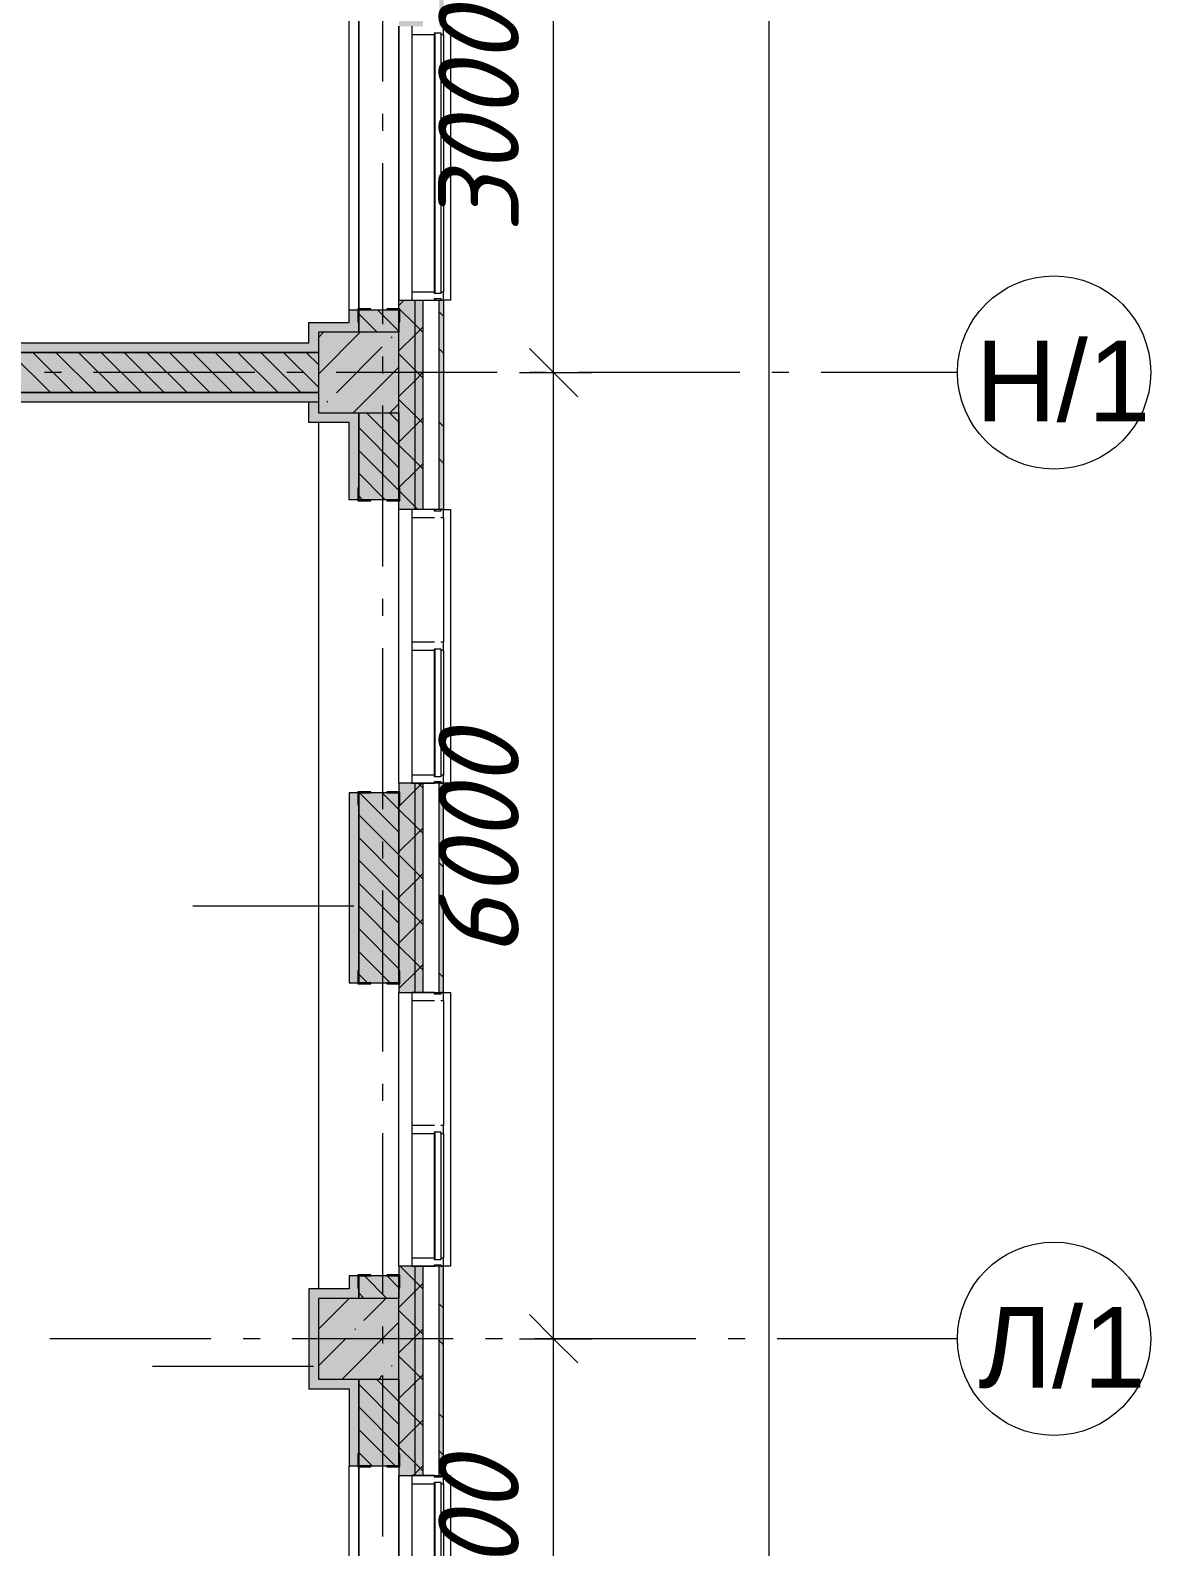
# Model space of a CAD drawing. Header units: millimetres. Extents: x -537608 to 253996, y -217170 to 186033.
# Drawn here: x -215565 to -208608, y 111380 to 120796 of the extents above; entities that cross this region are included whole.
import ezdxf

# ---------------------------------------------------------------- set-up
doc = ezdxf.new("R2010")
doc.units = ezdxf.units.MM
doc.layers.add('PDF _Геометрия', color=7, linetype='Continuous')
doc.layers.add('PDF _Текст', color=7, linetype='Continuous')
doc.layers.add('PDF _Сплошная заливка', color=7, linetype='Continuous', true_color=0xffffff)
doc.styles.add('PDF ArialMT', font='arial.ttf')
doc.styles.add('PDF ISOCPEUR Italic', font='isocpeui.ttf')

msp = doc.modelspace()

# ---------------------------------------------------------------- hatches: boundary and pattern name
at = {"layer": 'PDF _Сплошная заливка', "transparency": 33554559}
h = msp.add_hatch(color=256, dxfattribs=at)
h.paths.add_polyline_path([(-213276.196, 91321.2663), (-213176.1955, 91321.2663), (-213176.1955, 92211.2671), (-213276.196, 92211.2671), (-213276.196, 91421.2666)], flags=0)
h.paths.add_polyline_path([(-213238.0699, 93911.265), (-213176.1955, 93911.265), (-213176.1955, 95106.2662), (-213276.196, 95106.2662), (-213276.196, 93911.265)], flags=0)
h.paths.add_polyline_path([(-213276.196, 96806.2641), (-213176.1955, 96806.2641), (-213176.1955, 98106.2648), (-213276.196, 98106.2648)], flags=0)
h.paths.add_polyline_path([(-213238.0699, 99806.2649), (-213176.1955, 99806.2649), (-213176.1955, 101111.2648), (-213276.196, 101111.2648), (-213276.196, 99806.2649)], flags=0)
h.paths.add_polyline_path([(-213276.196, 102811.2649), (-213176.1955, 102811.2649), (-213176.1955, 104121.2638), (-213276.196, 104121.2638), (-213276.196, 103904.3215)], flags=0)
h.paths.add_polyline_path([(-213276.196, 105821.264), (-213176.1955, 105821.264), (-213176.1955, 107121.2647), (-213276.196, 107121.2647), (-213276.196, 106736.1164)], flags=0)
h.paths.add_polyline_path([(-213276.196, 108821.2626), (-213176.1955, 108821.2626), (-213176.1955, 110121.2633), (-213276.196, 110121.2633), (-213276.196, 109567.9133)], flags=0)
h.paths.add_polyline_path([(-213238.0699, 111821.2633), (-213176.1955, 111821.2633), (-213176.1955, 113121.2619), (-213276.196, 113121.2619), (-213276.196, 111821.2633)], flags=0)
h.paths.add_polyline_path([(-213238.0699, 114821.262), (-213176.1955, 114821.262), (-213176.1955, 116121.2606), (-213276.196, 116121.2606), (-213276.196, 114821.262)], flags=0)
h.paths.add_polyline_path([(-213238.0699, 117821.2606), (-213176.1955, 117821.2606), (-213176.1955, 119121.2613), (-213276.196, 119121.2613), (-213276.196, 117821.2606)], flags=0)
h.paths.add_polyline_path([(-213238.0699, 120821.2614), (-213176.1955, 120821.2614), (-213176.1955, 122121.2599), (-213276.196, 122121.2599), (-213276.196, 120821.2614)], flags=0)
h.paths.add_polyline_path([(-213276.196, 123821.2601), (-213176.1955, 123821.2601), (-213176.1955, 125121.2596), (-213276.196, 125121.2596)], flags=0)
h.paths.add_polyline_path([(-213276.196, 126821.2597), (-213176.1955, 126821.2597), (-213176.1955, 128121.2594), (-213276.196, 128121.2594), (-213276.196, 127266.638)], flags=0)
h.paths.add_polyline_path([(-213176.1955, 129821.2592), (-213176.1955, 131221.2592), (-213276.196, 131221.2592), (-213276.196, 129821.2592), (-213238.0699, 129821.2592)], flags=0)
h.paths.add_polyline_path([(-213276.196, 132921.2581), (-213176.1955, 132921.2581), (-213176.1955, 134013.0333), (-213276.196, 134013.0333)], flags=0)
h.paths.add_polyline_path([(-213276.196, 135713.0321), (-213176.1955, 135713.0321), (-213176.1955, 137121.2587), (-213276.196, 137121.2587), (-213276.196, 135771.2589)], flags=0)
h.paths.add_polyline_path([(-213276.196, 138821.2574), (-213176.1955, 138821.2574), (-213176.1955, 140391.2579), (-213276.196, 140391.2579), (-213276.196, 139301.7709)], flags=0)
h = msp.add_hatch(color=256, dxfattribs=at)
h.paths.add_polyline_path([(-213126.1959, 91271.2661), (-213126.1959, 92211.2671), (-213176.1955, 92211.2671), (-213176.1955, 91271.2661)], flags=0)
h.paths.add_polyline_path([(-213176.1955, 93911.265), (-213126.1959, 93911.265), (-213126.1959, 95106.2662), (-213176.1955, 95106.2662), (-213176.1955, 93993.0342)], flags=0)
h.paths.add_polyline_path([(-213126.1959, 96806.2641), (-213126.1959, 98106.2648), (-213176.1955, 98106.2648), (-213176.1955, 96806.2641)], flags=0)
h.paths.add_polyline_path([(-213126.1959, 99806.2649), (-213126.1959, 101111.2648), (-213176.1955, 101111.2648), (-213176.1955, 99806.2649)], flags=0)
h.paths.add_polyline_path([(-213126.1959, 102811.2649), (-213126.1959, 104121.2638), (-213176.1955, 104121.2638), (-213176.1955, 102811.2649)], flags=0)
h.paths.add_polyline_path([(-213126.1959, 105821.264), (-213126.1959, 107121.2647), (-213176.1955, 107121.2647), (-213176.1955, 105821.264)], flags=0)
h.paths.add_polyline_path([(-213126.1959, 108821.2626), (-213126.1959, 110121.2633), (-213176.1955, 110121.2633), (-213176.1955, 108821.2626)], flags=0)
h.paths.add_polyline_path([(-213126.1959, 111821.2633), (-213126.1959, 113121.2619), (-213176.1955, 113121.2619), (-213176.1955, 111821.2633)], flags=0)
h.paths.add_polyline_path([(-213176.1955, 114821.262), (-213126.1959, 114821.262), (-213126.1959, 116121.2606), (-213176.1955, 116121.2606), (-213176.1955, 115231.5051)], flags=0)
h.paths.add_polyline_path([(-213126.1959, 117821.2606), (-213126.1959, 119121.2613), (-213176.1955, 119121.2613), (-213176.1955, 117821.2606)], flags=0)
h.paths.add_polyline_path([(-213176.1955, 120821.2614), (-213126.1959, 120821.2614), (-213126.1959, 122121.2599), (-213176.1955, 122121.2599), (-213176.1955, 120895.0969)], flags=0)
h.paths.add_polyline_path([(-213126.1959, 123821.2601), (-213126.1959, 125121.2596), (-213176.1955, 125121.2596), (-213176.1955, 123821.2601)], flags=0)
h.paths.add_polyline_path([(-213176.1955, 126821.2597), (-213126.1959, 126821.2597), (-213126.1959, 128121.2594), (-213176.1955, 128121.2594), (-213176.1955, 127974.5862)], flags=0)
h.paths.add_polyline_path([(-213126.1959, 129821.2592), (-213126.1959, 131221.2592), (-213176.1955, 131221.2592), (-213176.1955, 129821.2592)], flags=0)
h.paths.add_polyline_path([(-213126.1959, 132921.2581), (-213126.1959, 134013.0333), (-213176.1955, 134013.0333), (-213176.1955, 132921.2581)], flags=0)
h.paths.add_polyline_path([(-213126.1959, 135713.0321), (-213126.1959, 137121.2587), (-213176.1955, 137121.2587), (-213176.1955, 135713.0321)], flags=0)
h.paths.add_polyline_path([(-213126.1959, 138821.2574), (-213126.1959, 140391.2579), (-213176.1955, 140391.2579), (-213176.1955, 138821.2574)], flags=0)
h = msp.add_hatch(color=256, dxfattribs=at)
h.paths.add_polyline_path([(-212999.1964, 91144.2677), (-212999.1964, 92211.2671), (-213026.1966, 92211.2671), (-213026.1966, 91144.2677)], flags=0)
h.paths.add_polyline_path([(-212999.1964, 93911.265), (-212999.1964, 95106.2662), (-213026.1966, 95106.2662), (-213026.1966, 93911.265)], flags=0)
h.paths.add_polyline_path([(-213026.1966, 96806.2641), (-212999.1964, 96806.2641), (-212999.1964, 98106.2648), (-213026.1966, 98106.2648), (-213026.1966, 96824.8312)], flags=0)
h.paths.add_polyline_path([(-213026.1966, 99806.2649), (-212999.1964, 99806.2649), (-212999.1964, 101111.2648), (-213026.1966, 101111.2648), (-213026.1966, 101072.5245)], flags=0)
h.paths.add_polyline_path([(-213026.1966, 102811.2649), (-212999.1964, 102811.2649), (-212999.1964, 104121.2638), (-213026.1966, 104121.2638), (-213026.1966, 103904.3215)], flags=0)
h.paths.add_polyline_path([(-213026.1966, 105821.264), (-212999.1964, 105821.264), (-212999.1964, 107121.2647), (-213026.1966, 107121.2647), (-213026.1966, 106736.1164)], flags=0)
h.paths.add_polyline_path([(-213026.1966, 108821.2626), (-212999.1964, 108821.2626), (-212999.1964, 110121.2633), (-213026.1966, 110121.2633), (-213026.1966, 109567.9133)], flags=0)
h.paths.add_polyline_path([(-213026.1966, 111821.2633), (-212999.1964, 111821.2633), (-212999.1964, 113121.2619), (-213026.1966, 113121.2619), (-213026.1966, 112399.7082)], flags=0)
h.paths.add_polyline_path([(-213026.1966, 114821.262), (-212999.1964, 114821.262), (-212999.1964, 116121.2606), (-213026.1966, 116121.2606), (-213026.1966, 115231.5051)], flags=0)
h.paths.add_polyline_path([(-213026.1966, 117821.2606), (-212999.1964, 117821.2606), (-212999.1964, 119121.2613), (-213026.1966, 119121.2613), (-213026.1966, 118063.2999)], flags=0)
h.paths.add_polyline_path([(-212999.1964, 120821.2614), (-212999.1964, 122121.2599), (-213026.1966, 122121.2599), (-213026.1966, 120821.2614)], flags=0)
h.paths.add_polyline_path([(-213026.1966, 123821.2601), (-212999.1964, 123821.2601), (-212999.1964, 125121.2596), (-213026.1966, 125121.2596)], flags=0)
h.paths.add_polyline_path([(-213026.1966, 126821.2597), (-212999.1964, 126821.2597), (-212999.1964, 128121.2594), (-213026.1966, 128121.2594), (-213026.1966, 127974.5862)], flags=0)
h.paths.add_polyline_path([(-212999.1964, 129821.2592), (-212999.1964, 131221.2592), (-213026.1966, 131221.2592), (-213026.1966, 129821.2592)], flags=0)
h.paths.add_polyline_path([(-212999.1964, 132921.2581), (-212999.1964, 134013.0333), (-213026.1966, 134013.0333), (-213026.1966, 132921.2581)], flags=0)
h.paths.add_polyline_path([(-212999.1964, 135713.0321), (-212999.1964, 137121.2587), (-213026.1966, 137121.2587), (-213026.1966, 135713.0321)], flags=0)
h.paths.add_polyline_path([(-212999.1964, 138821.2574), (-212999.1964, 140391.2579), (-213026.1966, 140391.2579), (-213026.1966, 138821.2574)], flags=0)
h = msp.add_hatch(color=256, dxfattribs=at)
h.paths.add_polyline_path([(-213276.196, 91921.2686), (-213276.196, 92151.2643), (-213526.1963, 92151.2643), (-213526.1963, 91921.2686), (-213431.1553, 91921.2686)], flags=0)
h.paths.add_polyline_path([(-213526.1963, 93971.2679), (-213276.196, 93971.2679), (-213276.196, 95046.2677), (-213526.1963, 95046.2677), (-213526.1963, 93993.0342)], flags=0)
h.paths.add_polyline_path([(-213526.1963, 96866.267), (-213276.196, 96866.267), (-213276.196, 98046.2663), (-213526.1963, 98046.2663)], flags=0)
h.paths.add_polyline_path([(-213276.196, 99866.2656), (-213276.196, 101051.2641), (-213526.1963, 101051.2641), (-213526.1963, 99866.2656)], flags=0)
h.paths.add_polyline_path([(-213276.196, 102871.2634), (-213276.196, 104061.2632), (-213526.1963, 104061.2632), (-213526.1963, 102871.2634)], flags=0)
h.paths.add_polyline_path([(-213276.196, 105881.2646), (-213276.196, 107061.264), (-213526.1963, 107061.264), (-213526.1963, 105881.2646)], flags=0)
h.paths.add_polyline_path([(-213276.196, 108881.2632), (-213276.196, 109671.2637), (-213526.1963, 109671.2637), (-213526.1963, 108881.2632)], flags=0)
h.paths.add_polyline_path([(-213276.196, 109921.2625), (-213276.196, 110061.2626), (-213526.1963, 110061.2626), (-213526.1963, 109921.2625)], flags=0)
h.paths.add_polyline_path([(-213276.196, 111881.2619), (-213276.196, 112421.2636), (-213526.1963, 112421.2636), (-213526.1963, 111881.2619)], flags=0)
h.paths.add_polyline_path([(-213276.196, 112921.2633), (-213276.196, 113061.2634), (-213526.1963, 113061.2634), (-213526.1963, 112921.2633), (-213326.1961, 112921.2633)], flags=0)
h.paths.add_polyline_path([(-213526.1963, 114881.2627), (-213276.196, 114881.2627), (-213276.196, 116061.262), (-213526.1963, 116061.262), (-213526.1963, 115231.5051)], flags=0)
h.paths.add_polyline_path([(-213526.1963, 117881.2613), (-213276.196, 117881.2613), (-213276.196, 118421.2607), (-213526.1963, 118421.2607), (-213526.1963, 118063.2999)], flags=0)
h.paths.add_polyline_path([(-213276.196, 118921.2605), (-213276.196, 119061.2607), (-213526.1963, 119061.2607), (-213526.1963, 118921.2605), (-213344.1577, 118921.2605)], flags=0)
h.paths.add_polyline_path([(-213526.1963, 120881.2599), (-213276.196, 120881.2599), (-213276.196, 121421.2594), (-213526.1963, 121421.2594), (-213526.1963, 120895.0969)], flags=0)
h.paths.add_polyline_path([(-213276.196, 121921.2613), (-213276.196, 122061.2593), (-213526.1963, 122061.2593), (-213526.1963, 121921.2613), (-213326.1961, 121921.2613)], flags=0)
h.paths.add_polyline_path([(-213276.196, 123881.2607), (-213276.196, 125061.26), (-213526.1963, 125061.26), (-213526.1963, 123881.2607)], flags=0)
h.paths.add_polyline_path([(-213526.1963, 126881.2599), (-213276.196, 126881.2599), (-213276.196, 127421.2599), (-213526.1963, 127421.2599), (-213526.1963, 127266.638)], flags=0)
h.paths.add_polyline_path([(-213276.196, 127921.2597), (-213276.196, 128061.2598), (-213526.1963, 128061.2598), (-213526.1963, 127921.2597), (-213326.1961, 127921.2597)], flags=0)
h.paths.add_polyline_path([(-213276.196, 129881.2587), (-213276.196, 130421.2599), (-213526.1963, 130421.2599), (-213526.1963, 129881.2587)], flags=0)
h.paths.add_polyline_path([(-213276.196, 130921.2596), (-213276.196, 131161.2588), (-213526.1963, 131161.2588), (-213526.1963, 130921.2596), (-213351.1962, 130921.2596)], flags=0)
h.paths.add_polyline_path([(-213526.1963, 132981.2592), (-213276.196, 132981.2592), (-213276.196, 133953.0322), (-213526.1963, 133953.0322)], flags=0)
h.paths.add_polyline_path([(-213526.1963, 136271.2587), (-213276.196, 136271.2587), (-213276.196, 137061.2578), (-213526.1963, 137061.2578), (-213526.1963, 136469.9747)], flags=0)
h.paths.add_polyline_path([(-213526.1963, 138881.2581), (-213276.196, 138881.2581), (-213276.196, 139621.2568), (-213526.1963, 139621.2568), (-213526.1963, 139301.7709)], flags=0)
at = {"layer": 'PDF _Сплошная заливка', "true_color": 0xff7d7d, "transparency": 33554559}
h = msp.add_hatch(color=11, dxfattribs=at)
h.paths.add_polyline_path([(-213526.1963, 118921.2605), (-213526.1963, 119061.2607), (-213586.1959, 119061.2607), (-213586.1959, 118921.2605)], flags=0)
h.paths.add_polyline_path([(-213586.1959, 120881.2599), (-213526.1963, 120881.2599), (-213526.1963, 121361.2609), (-213586.1959, 121361.2609), (-213586.1959, 120895.0969)], flags=0)
for points in [[(-213586.1959, 118921.2605), (-213586.1959, 118981.2612), (-213836.1964, 118981.2612), (-213836.1964, 118921.2605), (-213776.1962, 118921.2605)], [(-213836.1964, 118796.2601), (-213836.1964, 118856.2607), (-220716.1945, 118856.2607), (-220716.1945, 118796.2601), (-214072.9389, 118796.2601)], [(-213586.1959, 118361.2601), (-213526.1963, 118361.2601), (-213526.1963, 118421.2607), (-213776.1962, 118421.2607), (-213776.1962, 118361.2601)], [(-213586.1959, 112921.2633), (-213586.1959, 112981.2618), (-213836.1964, 112981.2618), (-213836.1964, 112921.2633), (-213655.5049, 112921.2633)], [(-213776.1962, 112361.2628), (-213526.1963, 112361.2628), (-213526.1963, 112421.2636), (-213776.1962, 112421.2636), (-213776.1962, 112399.7082)]]:
    msp.add_hatch(color=11, dxfattribs=at).paths.add_polyline_path(points)
at = {"layer": 'PDF _Сплошная заливка', "transparency": 33554559}
msp.add_hatch(color=256, dxfattribs=at).paths.add_polyline_path([(-214907.808, 118546.2613), (-213776.1962, 118546.2613), (-213776.1962, 118796.2601), (-220776.1952, 118796.2601), (-220776.1952, 118546.2613), (-218247.2844, 118546.2613)])
at = {"layer": 'PDF _Сплошная заливка', "true_color": 0xfca910, "transparency": 33554559}
msp.add_hatch(color=40, dxfattribs=at).paths.add_polyline_path([(-213776.1962, 118486.2606), (-213776.1962, 118546.2613), (-220596.1954, 118546.2613), (-220596.1954, 118486.2606), (-213836.1964, 118486.2606)])
at = {"layer": 'PDF _Сплошная заливка', "true_color": 0xff7d7d, "transparency": 33554559}
h = msp.add_hatch(color=11, dxfattribs=at)
h.paths.add_polyline_path([(-213526.1963, 112921.2633), (-213526.1963, 113061.2634), (-213586.1959, 113061.2634), (-213586.1959, 112921.2633)], flags=0)
h.paths.add_polyline_path([(-213586.1959, 114881.2627), (-213526.1963, 114881.2627), (-213526.1963, 116061.262), (-213586.1959, 116061.262), (-213586.1959, 115231.5051)], flags=0)
h.paths.add_polyline_path([(-213526.1963, 117881.2613), (-213526.1963, 118361.2601), (-213586.1959, 118361.2601), (-213586.1959, 117881.2613)], flags=0)

# ---------------------------------------------------------------- linework, layer by layer
at = {"layer": 'PDF _Геометрия', "lineweight": 9}
for p, q in [((-210977.27, 91281.2687), (-210977.27, 179161.2487)), ((-212315.765, 118671.2618), (-212315.765, 121671.2604)), ((-213586.1959, 119061.2607), (-213586.1959, 120881.2599)), ((-213526.1963, 119067.2609), (-213526.1963, 120875.2596)), ((-213526.1963, 120875.2596), (-213526.1963, 119067.2609)), ((-213276.196, 119121.2613), (-213276.196, 120821.2614)), ((-213276.196, 120821.2614), (-213276.196, 119121.2613)), ((-213196.196, 120821.2614), (-213196.196, 120771.2612)), ((-212999.1964, 120771.2612), (-212999.1964, 120821.2614)), ((-213196.196, 120771.2612), (-213056.1958, 120771.2612)), ((-213196.196, 120771.2612), (-213196.196, 119171.2615)), ((-213056.1958, 120771.2612), (-213056.1958, 120781.2595)), ((-213056.1958, 120781.2595), (-213016.1956, 120781.2595)), ((-213016.1956, 120781.2595), (-213016.1956, 120771.2612)), ((-213016.1956, 120771.2612), (-212999.1964, 120771.2612)), ((-213016.1956, 120771.2612), (-213016.1956, 119171.2615)), ((-212999.1964, 120771.2612), (-212999.1964, 119171.2615)), ((-213276.196, 119088.3728), (-213243.308, 119121.2613)), ((-213276.196, 118921.2605), (-213276.196, 119121.2613)), ((-213276.196, 119121.2613), (-213176.1955, 119121.2613)), ((-213056.1958, 119171.2615), (-213196.196, 119171.2615)), ((-213196.196, 119171.2615), (-213196.196, 119121.2613)), ((-213196.196, 119121.2613), (-213056.1958, 119121.2613)), ((-213176.1955, 119121.2613), (-213126.1959, 119121.2613)), ((-213176.1955, 117821.2606), (-213176.1955, 119121.2613)), ((-213126.1959, 119121.2613), (-213026.1966, 119121.2613)), ((-213126.1959, 117821.2606), (-213126.1959, 119121.2613)), ((-213056.1958, 119161.261), (-213056.1958, 119171.2615)), ((-213016.1956, 119161.261), (-213056.1958, 119161.261)), ((-213056.1958, 119121.2613), (-213056.1958, 119131.2618)), ((-213056.1958, 119131.2618), (-213016.1956, 119131.2618)), ((-213026.1966, 119121.2613), (-212999.1964, 119121.2613)), ((-213026.1966, 117821.2606), (-213026.1966, 119121.2613)), ((-212999.1964, 119171.2615), (-213016.1956, 119171.2615)), ((-213016.1956, 119171.2615), (-213016.1956, 119161.261)), ((-213016.1956, 119131.2618), (-213016.1956, 119121.2613)), ((-213016.1956, 119121.2613), (-212999.1964, 119121.2613)), ((-212999.1964, 119121.2613), (-212999.1964, 119171.2615)), ((-212999.1964, 119121.2613), (-212999.1964, 117821.2606)), ((-213586.1959, 118981.2612), (-213586.1959, 119061.2607)), ((-213586.1959, 119061.2607), (-213526.1963, 119061.2607)), ((-213526.1963, 119061.2607), (-213526.1963, 118921.2605)), ((-213526.1963, 118921.2605), (-213526.1963, 119061.2607)), ((-213526.1963, 119061.2607), (-213276.196, 119061.2607)), ((-213410.8605, 118921.2605), (-213526.1963, 119036.5964)), ((-213276.196, 118928.0187), (-213409.4396, 119061.2607)), ((-213176.1955, 118969.4394), (-213276.196, 119069.4397)), ((-213276.196, 119061.2607), (-213276.196, 118921.2605)), ((-213836.1964, 118921.2605), (-213836.1964, 118981.2612)), ((-213836.1964, 118981.2612), (-213586.1959, 118981.2612)), ((-213126.1959, 118919.4391), (-213176.1955, 118969.4394)), ((-213176.1955, 118905.5289), (-213126.1959, 118955.5291)), ((-220716.1945, 118856.2607), (-213836.1964, 118856.2607)), ((-213836.1964, 118856.2607), (-213836.1964, 118921.2605)), ((-213776.1962, 118661.5154), (-213516.4511, 118921.2605)), ((-213776.1962, 118889.6143), (-213744.5489, 118921.2605)), ((-213276.196, 118921.2605), (-213776.1962, 118921.2605)), ((-213776.1962, 118921.2605), (-213776.1962, 118421.2607)), ((-213322.3612, 118887.2525), (-213317.6193, 118891.9933)), ((-213276.196, 118421.2607), (-213276.196, 118921.2605)), ((-213276.196, 118805.5285), (-213176.1955, 118905.5289)), ((-213836.1964, 118796.2601), (-220716.1945, 118796.2601)), ((-220716.1945, 118796.2601), (-213836.1964, 118796.2601)), ((-215440.0224, 118546.2613), (-215690.0234, 118796.2601)), ((-215298.6013, 118546.2613), (-215548.6023, 118796.2601)), ((-215157.1803, 118546.2613), (-215407.1812, 118796.2601)), ((-215015.7592, 118546.2613), (-215265.7602, 118796.2601)), ((-214874.3382, 118546.2613), (-215124.337, 118796.2601)), ((-214732.9172, 118546.2613), (-214982.9159, 118796.2601)), ((-214591.496, 118546.2613), (-214841.4949, 118796.2601)), ((-214450.075, 118546.2613), (-214700.0738, 118796.2601)), ((-214308.6518, 118546.2613), (-214558.6528, 118796.2601)), ((-214167.2307, 118546.2613), (-214417.2317, 118796.2601)), ((-214025.8092, 118546.2613), (-214275.8106, 118796.2601)), ((-213884.3892, 118546.2613), (-214134.3885, 118796.2601)), ((-213776.1962, 118579.4899), (-213992.9669, 118796.2601)), ((-213776.1962, 118720.911), (-213851.5453, 118796.2601)), ((-213836.1964, 118796.2601), (-213776.1962, 118796.2601)), ((-213776.1962, 118796.2601), (-213836.1964, 118796.2601)), ((-213664.5086, 118545.103), (-213379.3854, 118830.2272)), ((-213176.1955, 118686.5972), (-213276.196, 118786.5976)), ((-213560.2539, 118421.2607), (-213276.196, 118705.3172)), ((-213126.1959, 118636.597), (-213176.1955, 118686.5972)), ((-213176.1955, 118622.6868), (-213126.1959, 118672.687)), ((-212527.8966, 118671.2618), (-212315.765, 118671.2618)), ((-212315.765, 112671.2623), (-212315.765, 118671.2618)), ((-212315.765, 118671.2618), (-212075.7645, 118671.2618)), ((-213276.196, 118522.6864), (-213176.1955, 118622.6868)), ((-220596.1954, 118546.2613), (-213776.1962, 118546.2613)), ((-213776.1962, 118546.2613), (-220596.1954, 118546.2613)), ((-213836.1964, 118486.2606), (-220596.1954, 118486.2606)), ((-213836.1964, 118361.2601), (-213836.1964, 118486.2606)), ((-213776.1962, 118486.2606), (-213836.1964, 118486.2606)), ((-213721.5338, 118488.0798), (-213716.7925, 118492.8207)), ((-213332.155, 118421.2607), (-213276.196, 118477.2203)), ((-213176.1955, 118403.7551), (-213276.196, 118503.7533)), ((-213776.1962, 118361.2601), (-213836.1964, 118361.2601)), ((-213776.1962, 118421.2607), (-213276.196, 118421.2607)), ((-213586.1959, 118361.2601), (-213776.1962, 118361.2601)), ((-213586.1959, 117881.2613), (-213586.1959, 118361.2601)), ((-213526.1963, 118361.2601), (-213526.1963, 118421.2607)), ((-213526.1963, 118421.2607), (-213526.1963, 118361.2601)), ((-213526.1963, 117881.2613), (-213526.1963, 118361.2601)), ((-213526.1963, 118361.2601), (-213526.1963, 117881.2613)), ((-213276.196, 118220.9113), (-213476.546, 118421.2607)), ((-213276.196, 118362.3323), (-213335.125, 118421.2607)), ((-213276.196, 117821.2606), (-213276.196, 118421.2607)), ((-213276.196, 118421.2607), (-213276.196, 117881.2613)), ((-213126.1959, 118353.7549), (-213176.1955, 118403.7551)), ((-213176.1955, 118339.8447), (-213126.1959, 118389.8449)), ((-213276.196, 118079.4902), (-213526.1963, 118329.4912)), ((-213276.196, 118239.8443), (-213176.1955, 118339.8447)), ((-213276.196, 117938.0691), (-213526.1963, 118188.0679)), ((-213176.1955, 118120.9108), (-213276.196, 118220.9113)), ((-213126.1959, 118070.9107), (-213176.1955, 118120.9108)), ((-213176.1955, 118057.0004), (-213126.1959, 118107.0006)), ((-213360.8102, 117881.2613), (-213526.1963, 118046.6469)), ((-213276.196, 117957.0022), (-213176.1955, 118057.0004)), ((-213502.2302, 117881.2613), (-213526.1963, 117905.2258)), ((-213176.1955, 117838.0687), (-213276.196, 117938.0691)), ((-213526.1963, 117881.2613), (-213586.1959, 117881.2613)), ((-213276.196, 117881.2613), (-213526.1963, 117881.2613)), ((-213176.1955, 117821.2606), (-213276.196, 117821.2606)), ((-213056.1958, 117821.2606), (-213196.196, 117821.2606)), ((-213196.196, 117821.2606), (-213196.196, 117771.2604)), ((-213159.3891, 117821.2606), (-213176.1955, 117838.0687)), ((-213126.1959, 117821.2606), (-213176.1955, 117821.2606)), ((-213129.0938, 117821.2606), (-213126.1959, 117824.1585)), ((-213026.1966, 117821.2606), (-213126.1959, 117821.2606)), ((-213056.1958, 117811.2602), (-213056.1958, 117821.2606)), ((-213016.1956, 117811.2602), (-213056.1958, 117811.2602)), ((-212999.1964, 117821.2606), (-213026.1966, 117821.2606)), ((-212999.1964, 117821.2606), (-213016.1956, 117821.2606)), ((-213016.1956, 117821.2606), (-213016.1956, 117811.2602)), ((-212999.1964, 117771.2604), (-212999.1964, 117821.2606)), ((-213196.196, 117771.2604), (-213056.1958, 117771.2604)), ((-213196.196, 117771.2604), (-213196.196, 116996.2617)), ((-213016.1956, 117771.2604), (-212999.1964, 117771.2604)), ((-212999.1964, 117771.2604), (-212999.1964, 116996.2617)), ((-213056.1958, 116996.2617), (-213196.196, 116996.2617)), ((-213196.196, 116996.2617), (-213196.196, 116946.2616)), ((-213056.1958, 116946.2616), (-213056.1958, 116956.262)), ((-213056.1958, 116956.262), (-213016.1956, 116956.262)), ((-212999.1964, 116996.2617), (-213016.1956, 116996.2617)), ((-213016.1956, 116956.262), (-213016.1956, 116946.2616)), ((-212999.1964, 116946.2616), (-212999.1964, 116996.2617)), ((-213196.196, 116946.2616), (-213196.196, 116171.2607)), ((-213196.196, 116946.2616), (-213056.1958, 116946.2616)), ((-213016.1956, 116946.2616), (-213016.1956, 116171.2607)), ((-213016.1956, 116946.2616), (-212999.1964, 116946.2616)), ((-212999.1964, 116946.2616), (-212999.1964, 116171.2607)), ((-213276.196, 116121.2606), (-213276.196, 114821.262)), ((-213176.1955, 116121.2606), (-213276.196, 116121.2606)), ((-213056.1958, 116171.2607), (-213196.196, 116171.2607)), ((-213196.196, 116171.2607), (-213196.196, 116121.2606)), ((-213196.196, 116121.2606), (-213056.1958, 116121.2606)), ((-213176.1955, 116077.1034), (-213132.0379, 116121.2606)), ((-213126.1959, 116121.2606), (-213176.1955, 116121.2606)), ((-213176.1955, 114821.262), (-213176.1955, 116121.2606)), ((-213126.1959, 116091.0137), (-213156.4454, 116121.2606)), ((-213026.1966, 116121.2606), (-213126.1959, 116121.2606)), ((-213126.1959, 114821.262), (-213126.1959, 116121.2606)), ((-213056.1958, 116161.2624), (-213056.1958, 116171.2607)), ((-213016.1956, 116161.2624), (-213056.1958, 116161.2624)), ((-213056.1958, 116121.2606), (-213056.1958, 116131.261)), ((-213056.1958, 116131.261), (-213016.1956, 116131.261)), ((-212999.1964, 116121.2606), (-213026.1966, 116121.2606)), ((-213026.1966, 114821.262), (-213026.1966, 116121.2606)), ((-212999.1964, 116171.2607), (-213016.1956, 116171.2607)), ((-213016.1956, 116171.2607), (-213016.1956, 116161.2624)), ((-213016.1956, 116131.261), (-213016.1956, 116121.2606)), ((-213016.1956, 116121.2606), (-212999.1964, 116121.2606)), ((-212999.1964, 116121.2606), (-212999.1964, 116171.2607)), ((-212999.1964, 114821.262), (-212999.1964, 116121.2606)), ((-213526.1963, 116061.262), (-213586.1959, 116061.262)), ((-213586.1959, 116061.262), (-213586.1959, 114881.2627)), ((-213276.196, 116061.262), (-213526.1963, 116061.262)), ((-213526.1963, 116061.262), (-213526.1963, 114881.2627)), ((-213526.1963, 114881.2627), (-213526.1963, 116061.262)), ((-213276.196, 115816.7489), (-213520.7085, 116061.262)), ((-213276.196, 115958.17), (-213379.2874, 116061.262)), ((-213276.196, 115977.1031), (-213176.1955, 116077.1034)), ((-213276.196, 114881.2627), (-213276.196, 116061.262)), ((-213276.196, 115675.3279), (-213526.1963, 115925.3288)), ((-213176.1955, 115858.1718), (-213276.196, 115958.17)), ((-213126.1959, 115808.1716), (-213176.1955, 115858.1718)), ((-213176.1955, 115794.2614), (-213126.1959, 115844.2615)), ((-213276.196, 115533.9069), (-213526.1963, 115783.9078)), ((-213276.196, 115694.2609), (-213176.1955, 115794.2614)), ((-213276.196, 115392.4858), (-213526.1963, 115642.4846)), ((-213176.1955, 115575.3275), (-213276.196, 115675.3279)), ((-213126.1959, 115525.3273), (-213176.1955, 115575.3275)), ((-213176.1955, 115511.4171), (-213126.1959, 115561.4172)), ((-213276.196, 115251.0647), (-213526.1963, 115501.0635)), ((-213276.196, 115411.4188), (-213176.1955, 115511.4171)), ((-213556.1967, 115358.0579), (-214556.1962, 115358.0579)), ((-213276.196, 115109.6436), (-213526.1963, 115359.6425)), ((-213176.1955, 115292.4854), (-213276.196, 115392.4858)), ((-213126.1959, 115242.4852), (-213176.1955, 115292.4854)), ((-213176.1955, 115228.575), (-213126.1959, 115278.5752)), ((-213276.196, 114968.2205), (-213526.1963, 115218.2214)), ((-213276.196, 115128.5746), (-213176.1955, 115228.575)), ((-213330.6586, 114881.2627), (-213526.1963, 115076.8004)), ((-213176.1955, 115009.6433), (-213276.196, 115109.6436)), ((-213126.1959, 114959.6431), (-213176.1955, 115009.6433)), ((-213176.1955, 114945.7328), (-213126.1959, 114995.7331)), ((-213586.1959, 114881.2627), (-213526.1963, 114881.2627)), ((-213472.0798, 114881.2627), (-213526.1963, 114935.3793)), ((-213526.1963, 114881.2627), (-213276.196, 114881.2627)), ((-213276.196, 114845.7325), (-213176.1955, 114945.7328)), ((-213270.658, 114821.262), (-213276.196, 114826.7994)), ((-213276.196, 114821.262), (-213176.1955, 114821.262)), ((-213056.1958, 114821.262), (-213196.196, 114821.262)), ((-213196.196, 114821.262), (-213196.196, 114771.2618)), ((-213176.1955, 114821.262), (-213126.1959, 114821.262)), ((-213126.1959, 114821.262), (-213026.1966, 114821.262)), ((-213056.1958, 114811.2615), (-213056.1958, 114821.262)), ((-213016.1956, 114811.2615), (-213056.1958, 114811.2615)), ((-213026.1966, 114821.262), (-212999.1964, 114821.262)), ((-212999.1964, 114821.262), (-213016.1956, 114821.262)), ((-213016.1956, 114821.262), (-213016.1956, 114811.2615)), ((-212999.1964, 114771.2618), (-212999.1964, 114821.262)), ((-213196.196, 114771.2618), (-213056.1958, 114771.2618)), ((-213196.196, 114771.2618), (-213196.196, 113996.2631)), ((-213016.1956, 114771.2618), (-212999.1964, 114771.2618)), ((-212999.1964, 114771.2618), (-212999.1964, 113996.2631)), ((-213056.1958, 113996.2631), (-213196.196, 113996.2631)), ((-213196.196, 113996.2631), (-213196.196, 113946.2629)), ((-213196.196, 113946.2629), (-213196.196, 113171.2621)), ((-213196.196, 113946.2629), (-213056.1958, 113946.2629)), ((-213056.1958, 113946.2629), (-213056.1958, 113956.2634)), ((-213056.1958, 113956.2634), (-213016.1956, 113956.2634)), ((-212999.1964, 113996.2631), (-213016.1956, 113996.2631)), ((-213016.1956, 113956.2634), (-213016.1956, 113946.2629)), ((-213016.1956, 113946.2629), (-213016.1956, 113171.2621)), ((-213016.1956, 113946.2629), (-212999.1964, 113946.2629)), ((-212999.1964, 113946.2629), (-212999.1964, 113996.2631)), ((-212999.1964, 113946.2629), (-212999.1964, 113171.2621)), ((-213176.1955, 113121.2619), (-213276.196, 113121.2619)), ((-213276.196, 113121.2619), (-213276.196, 112921.2633)), ((-213176.1955, 113029.7442), (-213267.7149, 113121.2619)), ((-213056.1958, 113171.2621), (-213196.196, 113171.2621)), ((-213196.196, 113171.2621), (-213196.196, 113121.2619)), ((-213196.196, 113121.2619), (-213056.1958, 113121.2619)), ((-213176.1955, 111821.2633), (-213176.1955, 113121.2619)), ((-213126.1959, 113121.2619), (-213176.1955, 113121.2619)), ((-213126.1959, 111821.2633), (-213126.1959, 113121.2619)), ((-213026.1966, 113121.2619), (-213126.1959, 113121.2619)), ((-213056.1958, 113161.2616), (-213056.1958, 113171.2621)), ((-213016.1956, 113161.2616), (-213056.1958, 113161.2616)), ((-213056.1958, 113121.2619), (-213056.1958, 113131.2624)), ((-213056.1958, 113131.2624), (-213016.1956, 113131.2624)), ((-213026.1966, 111821.2633), (-213026.1966, 113121.2619)), ((-212999.1964, 113121.2619), (-213026.1966, 113121.2619)), ((-212999.1964, 113171.2621), (-213016.1956, 113171.2621)), ((-213016.1956, 113171.2621), (-213016.1956, 113161.2616)), ((-213016.1956, 113131.2624), (-213016.1956, 113121.2619)), ((-213016.1956, 113121.2619), (-212999.1964, 113121.2619)), ((-212999.1964, 113121.2619), (-212999.1964, 113171.2621)), ((-212999.1964, 111821.2633), (-212999.1964, 113121.2619)), ((-213526.1963, 113061.2634), (-213586.1959, 113061.2634)), ((-213586.1959, 113061.2634), (-213586.1959, 112981.2618)), ((-213526.1963, 113061.2634), (-213526.1963, 112921.2633)), ((-213526.1963, 112921.2633), (-213526.1963, 113061.2634)), ((-213276.196, 113061.2634), (-213526.1963, 113061.2634)), ((-213350.5573, 112921.2633), (-213490.5575, 113061.2634)), ((-213276.196, 112988.3235), (-213349.1364, 113061.2634)), ((-213276.196, 112921.2633), (-213276.196, 113061.2634)), ((-213126.1959, 112979.7439), (-213176.1955, 113029.7442)), ((-213176.1955, 112965.8337), (-213126.1959, 113015.834)), ((-213586.1959, 112981.2618), (-213836.1964, 112981.2618)), ((-213836.1964, 112981.2618), (-213836.1964, 112921.2633)), ((-213836.1964, 112921.2633), (-213836.1964, 112361.2628)), ((-213776.1962, 112730.9552), (-213585.8892, 112921.2633)), ((-213276.196, 112921.2633), (-213776.1962, 112921.2633)), ((-213776.1962, 112921.2633), (-213776.1962, 112421.2636)), ((-213491.9784, 112921.2633), (-213526.1963, 112955.4802)), ((-213493.4344, 112785.6186), (-213357.7913, 112921.2633)), ((-213276.196, 112865.8334), (-213176.1955, 112965.8337)), ((-213276.196, 112421.2636), (-213276.196, 112921.2633)), ((-213176.1955, 112746.902), (-213276.196, 112846.9025)), ((-213629.6926, 112421.2636), (-213276.196, 112774.7591)), ((-213550.4601, 112728.5933), (-213545.7183, 112733.3342)), ((-213126.1959, 112696.9019), (-213176.1955, 112746.902)), ((-213176.1955, 112682.9916), (-213126.1959, 112732.9918)), ((-213776.1962, 112502.8562), (-213607.4843, 112671.5681)), ((-213276.196, 112582.9913), (-213176.1955, 112682.9916)), ((-212527.8966, 112671.2623), (-212315.765, 112671.2623)), ((-212315.765, 109671.2637), (-212315.765, 112671.2623)), ((-212315.765, 112671.2623), (-212075.7645, 112671.2623)), ((-213176.1955, 112464.0599), (-213276.196, 112564.0582)), ((-213806.1966, 112498.7849), (-214806.1972, 112498.7849)), ((-213401.5947, 112421.2636), (-213379.3854, 112443.4712)), ((-213322.3612, 112500.4944), (-213317.6193, 112505.2373)), ((-213126.1959, 112414.0598), (-213176.1955, 112464.0599)), ((-213176.1955, 112400.1495), (-213126.1959, 112450.1497)), ((-213836.1964, 112361.2628), (-213776.1962, 112361.2628)), ((-213776.1962, 112421.2636), (-213276.196, 112421.2636)), ((-213776.1962, 112361.2628), (-213586.1959, 112361.2628)), ((-213586.1959, 112361.2628), (-213586.1959, 111881.2619)), ((-213526.1963, 112361.2628), (-213526.1963, 112421.2636)), ((-213526.1963, 112421.2636), (-213526.1963, 112361.2628)), ((-213276.196, 112139.795), (-213526.1963, 112389.7938)), ((-213526.1963, 111881.2619), (-213526.1963, 112361.2628)), ((-213526.1963, 112361.2628), (-213526.1963, 111881.2619)), ((-213276.196, 112281.2161), (-213416.2429, 112421.2636)), ((-213276.196, 112421.2636), (-213276.196, 111821.2633)), ((-213276.196, 111881.2619), (-213276.196, 112421.2636)), ((-213276.196, 112300.1491), (-213176.1955, 112400.1495)), ((-213276.196, 111998.3739), (-213526.1963, 112248.3727)), ((-213176.1955, 112181.2157), (-213276.196, 112281.2161)), ((-213126.1959, 112131.2155), (-213176.1955, 112181.2157)), ((-213176.1955, 112117.3053), (-213126.1959, 112167.3054)), ((-213300.5066, 111881.2619), (-213526.1963, 112106.9517)), ((-213276.196, 112017.307), (-213176.1955, 112117.3053)), ((-213441.9287, 111881.2619), (-213526.1963, 111965.5307)), ((-213176.1955, 111898.3736), (-213276.196, 111998.3739)), ((-213586.1959, 111881.2619), (-213526.1963, 111881.2619)), ((-213586.1959, 110061.2626), (-213586.1959, 111881.2619)), ((-213526.1963, 111881.2619), (-213276.196, 111881.2619)), ((-213526.1963, 110132.2627), (-213526.1963, 111875.2637)), ((-213526.1963, 111875.2637), (-213526.1963, 110132.2627)), ((-213126.1959, 111848.3734), (-213176.1955, 111898.3736)), ((-213176.1955, 111834.4632), (-213126.1959, 111884.4633)), ((-213276.196, 110132.2627), (-213276.196, 111821.2633)), ((-213276.196, 111821.2633), (-213276.196, 110132.2627)), ((-213276.196, 111821.2633), (-213176.1955, 111821.2633)), ((-213056.1958, 111821.2633), (-213196.196, 111821.2633)), ((-213196.196, 111821.2633), (-213196.196, 111771.2632)), ((-213196.196, 111771.2632), (-213056.1958, 111771.2632)), ((-213196.196, 111771.2632), (-213196.196, 110171.2635)), ((-213189.397, 111821.2633), (-213176.1955, 111834.4632)), ((-213176.1955, 111821.2633), (-213126.1959, 111821.2633)), ((-213126.1959, 111821.2633), (-213026.1966, 111821.2633)), ((-213056.1958, 111811.2629), (-213056.1958, 111821.2633)), ((-213016.1956, 111811.2629), (-213056.1958, 111811.2629)), ((-213056.1958, 111771.2632), (-213056.1958, 111781.2636)), ((-213056.1958, 111781.2636), (-213016.1956, 111781.2636)), ((-213026.1966, 111821.2633), (-212999.1964, 111821.2633)), ((-213016.1956, 111821.2633), (-213016.1956, 111811.2629)), ((-212999.1964, 111821.2633), (-213016.1956, 111821.2633)), ((-213016.1956, 111781.2636), (-213016.1956, 111771.2632)), ((-213016.1956, 111771.2632), (-212999.1964, 111771.2632)), ((-213016.1956, 111771.2632), (-213016.1956, 110171.2635)), ((-212999.1964, 111771.2632), (-212999.1964, 111821.2633)), ((-212999.1964, 111771.2632), (-212999.1964, 110171.2635))]:
    msp.add_line(p, q, dxfattribs=at)
at = {"layer": 'PDF _Геометрия', "color": 253, "lineweight": 9, "true_color": 0xaaaaaa}
for p, q in [((-213376.1958, 120477.5036), (-213376.1958, 121477.5032)), ((-212956.1971, 120821.2614), (-212956.1971, 119121.2613)), ((-213056.1958, 119171.2615), (-213056.1958, 120771.2612)), ((-213054.1963, 120781.2595), (-213054.1963, 119161.261)), ((-213376.1958, 120171.6701), (-213376.1958, 120277.505)), ((-213376.1958, 118971.6698), (-213376.1958, 119971.6715)), ((-213054.1963, 119131.2618), (-213054.1963, 119121.2613)), ((-212956.1971, 119121.2613), (-212999.1964, 119121.2613)), ((-213376.1958, 118665.8385), (-213376.1958, 118771.6712)), ((-215371.8534, 118671.2618), (-215477.6862, 118671.2618)), ((-214171.8532, 118671.2618), (-215171.8527, 118671.2618)), ((-213866.0196, 118671.2618), (-213971.8534, 118671.2618)), ((-212666.0204, 118671.2618), (-213666.0194, 118671.2618)), ((-212360.1869, 118671.2618), (-212466.0196, 118671.2618)), ((-211160.1866, 118671.2618), (-212160.1861, 118671.2618)), ((-210854.3531, 118671.2618), (-210960.1869, 118671.2618)), ((-209808.2351, 118671.2618), (-210654.3534, 118671.2618)), ((-213376.1958, 117465.8381), (-213376.1958, 118465.8377)), ((-213054.1963, 117821.2606), (-213054.1963, 117811.2602)), ((-212999.1964, 117821.2606), (-212956.1971, 117821.2606)), ((-212956.1971, 117821.2606), (-212956.1971, 116121.2606)), ((-213376.1958, 117160.0047), (-213376.1958, 117265.8373)), ((-213376.1958, 115960.0043), (-213376.1958, 116960.0039)), ((-213054.1963, 116956.262), (-213054.1963, 116161.2624)), ((-213056.1958, 116171.2607), (-213056.1958, 116946.2616)), ((-213054.1963, 116131.261), (-213054.1963, 116121.2606)), ((-212956.1971, 116121.2606), (-212999.1964, 116121.2606)), ((-213376.1958, 115654.173), (-213376.1958, 115760.0057)), ((-213376.1958, 114454.1727), (-213376.1958, 115454.1722)), ((-213054.1963, 114821.262), (-213054.1963, 114811.2615)), ((-212999.1964, 114821.262), (-212956.1971, 114821.262)), ((-212956.1971, 114821.262), (-212956.1971, 113121.2619)), ((-213376.1958, 114148.3391), (-213376.1958, 114254.1719)), ((-213376.1958, 112948.3388), (-213376.1958, 113948.3384)), ((-213056.1958, 113171.2621), (-213056.1958, 113946.2629)), ((-213054.1963, 113956.2634), (-213054.1963, 113161.2616)), ((-213054.1963, 113131.2624), (-213054.1963, 113121.2619)), ((-212956.1971, 113121.2619), (-212999.1964, 113121.2619)), ((-213376.1958, 112642.5053), (-213376.1958, 112748.3402)), ((-214444.2987, 112671.2623), (-215444.2982, 112671.2623)), ((-214138.4651, 112671.2623), (-214244.2984, 112671.2623)), ((-212938.4659, 112671.2623), (-213938.4654, 112671.2623)), ((-212632.6319, 112671.2623), (-212738.4651, 112671.2623)), ((-211432.6321, 112671.2623), (-212432.6327, 112671.2623)), ((-211126.7996, 112671.2623), (-211232.6318, 112671.2623)), ((-209808.2351, 112671.2623), (-210926.7988, 112671.2623)), ((-213376.1958, 111442.5072), (-213376.1958, 112442.5068)), ((-213056.1958, 110171.2635), (-213056.1958, 111771.2632)), ((-213054.1963, 111821.2633), (-213054.1963, 111811.2629)), ((-213054.1963, 111781.2636), (-213054.1963, 110161.263)), ((-212999.1964, 111821.2633), (-212956.1971, 111821.2633)), ((-212956.1971, 111821.2633), (-212956.1971, 110121.2633))]:
    msp.add_line(p, q, dxfattribs=at)
at = {"layer": 'PDF _Геометрия', "color": 253, "lineweight": 20, "true_color": 0xaaaaaa}
for p, q in [((-213451.1961, 119067.2609), (-213532.1967, 119067.2609)), ((-213532.1967, 119067.2609), (-213532.1967, 118986.2604)), ((-213526.1963, 118986.2604), (-213526.1963, 119061.2607)), ((-213526.1963, 119061.2607), (-213451.1961, 119061.2607)), ((-213451.1961, 119061.2607), (-213451.1961, 119067.2609)), ((-213270.1962, 119067.2609), (-213351.1962, 119067.2609)), ((-213351.1962, 119067.2609), (-213351.1962, 119061.2607)), ((-213351.1962, 119061.2607), (-213276.196, 119061.2607)), ((-213276.196, 119061.2607), (-213276.196, 118986.2604)), ((-213270.1962, 118986.2604), (-213270.1962, 119067.2609)), ((-213532.1967, 118986.2604), (-213526.1963, 118986.2604)), ((-213276.196, 118986.2604), (-213270.1962, 118986.2604)), ((-213526.1963, 117956.2616), (-213532.1967, 117956.2616)), ((-213532.1967, 117956.2616), (-213532.1967, 117875.261)), ((-213526.1963, 117881.2613), (-213526.1963, 117956.2616)), ((-213270.1962, 117956.2616), (-213276.196, 117956.2616)), ((-213276.196, 117956.2616), (-213276.196, 117881.2613)), ((-213270.1962, 117875.261), (-213270.1962, 117956.2616)), ((-213532.1967, 117875.261), (-213451.1961, 117875.261)), ((-213451.1961, 117881.2613), (-213526.1963, 117881.2613)), ((-213451.1961, 117875.261), (-213451.1961, 117881.2613)), ((-213351.1962, 117881.2613), (-213351.1962, 117875.261)), ((-213276.196, 117881.2613), (-213351.1962, 117881.2613)), ((-213351.1962, 117875.261), (-213270.1962, 117875.261)), ((-213451.1961, 116067.2623), (-213532.1967, 116067.2623)), ((-213532.1967, 116067.2623), (-213532.1967, 115986.2618)), ((-213526.1963, 115986.2618), (-213526.1963, 116061.262)), ((-213526.1963, 116061.262), (-213451.1961, 116061.262)), ((-213451.1961, 116061.262), (-213451.1961, 116067.2623)), ((-213270.1962, 116067.2623), (-213351.1962, 116067.2623)), ((-213351.1962, 116067.2623), (-213351.1962, 116061.262)), ((-213351.1962, 116061.262), (-213276.196, 116061.262)), ((-213276.196, 116061.262), (-213276.196, 115986.2618)), ((-213270.1962, 115986.2618), (-213270.1962, 116067.2623)), ((-213532.1967, 115986.2618), (-213526.1963, 115986.2618)), ((-213276.196, 115986.2618), (-213270.1962, 115986.2618)), ((-213526.1963, 114956.2629), (-213532.1967, 114956.2629)), ((-213532.1967, 114956.2629), (-213532.1967, 114875.2624)), ((-213526.1963, 114881.2627), (-213526.1963, 114956.2629)), ((-213451.1961, 114881.2627), (-213526.1963, 114881.2627)), ((-213451.1961, 114875.2624), (-213451.1961, 114881.2627)), ((-213351.1962, 114881.2627), (-213351.1962, 114875.2624)), ((-213276.196, 114881.2627), (-213351.1962, 114881.2627)), ((-213270.1962, 114956.2629), (-213276.196, 114956.2629)), ((-213276.196, 114956.2629), (-213276.196, 114881.2627)), ((-213270.1962, 114875.2624), (-213270.1962, 114956.2629)), ((-213532.1967, 114875.2624), (-213451.1961, 114875.2624)), ((-213351.1962, 114875.2624), (-213270.1962, 114875.2624)), ((-213451.1961, 113067.2615), (-213532.1967, 113067.2615)), ((-213532.1967, 113067.2615), (-213532.1967, 112986.2631)), ((-213526.1963, 112986.2631), (-213526.1963, 113061.2634)), ((-213526.1963, 113061.2634), (-213451.1961, 113061.2634)), ((-213451.1961, 113061.2634), (-213451.1961, 113067.2615)), ((-213270.1962, 113067.2615), (-213351.1962, 113067.2615)), ((-213351.1962, 113067.2615), (-213351.1962, 113061.2634)), ((-213351.1962, 113061.2634), (-213276.196, 113061.2634)), ((-213276.196, 113061.2634), (-213276.196, 112986.2631)), ((-213270.1962, 112986.2631), (-213270.1962, 113067.2615)), ((-213532.1967, 112986.2631), (-213526.1963, 112986.2631)), ((-213276.196, 112986.2631), (-213270.1962, 112986.2631)), ((-213526.1963, 111956.2621), (-213532.1967, 111956.2621)), ((-213532.1967, 111956.2621), (-213532.1967, 111875.2637)), ((-213532.1967, 111875.2637), (-213451.1961, 111875.2637)), ((-213526.1963, 111881.2619), (-213526.1963, 111956.2621)), ((-213451.1961, 111881.2619), (-213526.1963, 111881.2619)), ((-213451.1961, 111875.2637), (-213451.1961, 111881.2619)), ((-213351.1962, 111881.2619), (-213351.1962, 111875.2637)), ((-213276.196, 111881.2619), (-213351.1962, 111881.2619)), ((-213351.1962, 111875.2637), (-213270.1962, 111875.2637)), ((-213270.1962, 111956.2621), (-213276.196, 111956.2621)), ((-213276.196, 111956.2621), (-213276.196, 111881.2619)), ((-213270.1962, 111875.2637), (-213270.1962, 111956.2621))]:
    msp.add_line(p, q, dxfattribs=at)
at = {"layer": 'PDF _Геометрия', "color": 8, "lineweight": 9, "true_color": 0x787878}
for p, q in [((-212999.1964, 119020.2835), (-213026.1966, 119047.2837)), ((-212999.1964, 118792.1845), (-213026.1966, 118819.1847)), ((-212999.1964, 118335.9888), (-213026.1966, 118362.989)), ((-212999.1964, 118107.8898), (-213026.1966, 118134.89)), ((-212999.1964, 116055.0034), (-213026.1966, 116082.0036)), ((-212999.1964, 115598.8076), (-213026.1966, 115625.8078)), ((-212999.1964, 115370.7086), (-213026.1966, 115397.7088)), ((-212999.1964, 114914.5107), (-213026.1966, 114941.5109)), ((-212999.1964, 112861.6264), (-213026.1966, 112888.6266)), ((-212999.1964, 112633.5275), (-213026.1966, 112660.5277)), ((-212999.1964, 112177.3296), (-213026.1966, 112204.3298)), ((-212999.1964, 111949.2306), (-213026.1966, 111976.2308))]:
    msp.add_line(p, q, dxfattribs=at)
at = {"layer": 'PDF _Геометрия', "lineweight": 20}
for p, q in [((-212465.7645, 118821.2602), (-212315.765, 118671.2618)), ((-212315.765, 118671.2618), (-212165.7644, 118521.2612)), ((-212465.7645, 112821.2629), (-212315.765, 112671.2623)), ((-212315.765, 112671.2623), (-212165.7644, 112521.2618))]:
    msp.add_line(p, q, dxfattribs=at)
at = {"layer": 'PDF _Геометрия', "color": 9, "lineweight": 9, "true_color": 0xc0c0c0}
for p, q in [((-213776.1962, 118361.2601), (-213776.1962, 112981.2618)), ((-213276.196, 116121.2606), (-213276.196, 117821.2606)), ((-213276.196, 113121.2619), (-213276.196, 114821.262))]:
    msp.add_line(p, q, dxfattribs=at)
at = {"layer": 'PDF _Геометрия', "lineweight": 20}
for centre in [(-209208.235, 118671.2601), (-209208.235, 112671.2629)]:
    msp.add_circle(centre, 599.9996, dxfattribs=at)
at = {"layer": 'PDF _Сплошная заливка', "color": 11, "lineweight": 35, "true_color": 0xff7d7d, "transparency": 33554559}
for points in [[(-213776.1962, 118796.2601), (-213776.1962, 118921.2605), (-213836.1964, 118796.2601), (-213836.1964, 118921.2605)], [(-213776.1962, 118361.2601), (-213776.1962, 118486.2606), (-213836.1964, 118361.2601), (-213836.1964, 118486.2606)], [(-213776.1962, 112361.2628), (-213776.1962, 112921.2633), (-213836.1964, 112361.2628), (-213836.1964, 112921.2633)], [(-213586.1959, 111881.2619), (-213526.1963, 111881.2619), (-213586.1959, 112361.2628), (-213526.1963, 112361.2628)]]:
    msp.add_solid(points, dxfattribs=at)
at = {"layer": 'PDF _Сплошная заливка', "lineweight": 35, "transparency": 33554559}
for points in [[(-213276.196, 118421.2607), (-213276.196, 118921.2605), (-213776.1962, 118421.2607), (-213776.1962, 118921.2605)], [(-213776.1962, 112421.2636), (-213276.196, 112421.2636), (-213776.1962, 112921.2633), (-213276.196, 112921.2633)]]:
    msp.add_solid(points, dxfattribs=at)

# ---------------------------------------------------------------- texts
at = {"layer": 'PDF _Текст', "char_height": 500, "attachment_point": 4, "rotation": 90, "style": 'PDF ISOCPEUR Italic'}
for s, insert in [('3000', (-212781.2788, 119539.1905)), ('6000', (-212781.2788, 115039.1969)), ('3000', (-212781.2788, 110539.1946))]:
    msp.add_mtext(s, dxfattribs=dict(at, insert=insert))
at = {"layer": 'PDF _Текст', "char_height": 500, "attachment_point": 4, "style": 'PDF ArialMT'}
for s, insert in [('Н/1', (-209697.1761, 118614.9389)), ('Л/1', (-209679.1763, 112614.94))]:
    msp.add_mtext(s, dxfattribs=dict(at, insert=insert))

doc.saveas('drawing.dxf')
